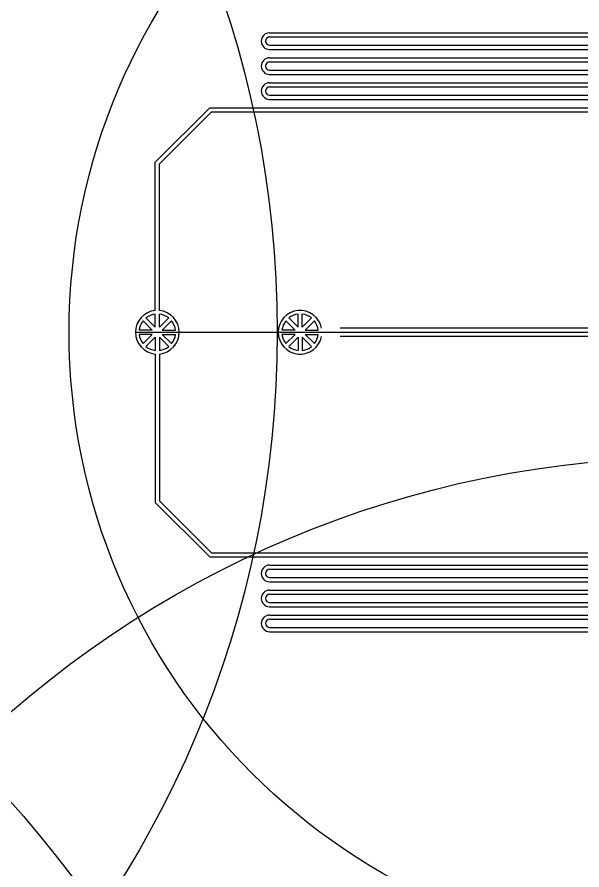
# Model space of a CAD drawing. Header units: millimetres. Extents: x 45556 to 173556, y 25313 to 153313.
# Drawn here: x 110806 to 124373, y 90384 to 110893 of the extents above; entities that cross this region are included whole.
import ezdxf

# ---------------------------------------------------------------- set-up
doc = ezdxf.new("R2010")
doc.units = ezdxf.units.MM
doc.layers.add('CLEAR', color=140, linetype='Continuous')
doc.layers.add('MASK', color=20, linetype='Continuous')

msp = doc.modelspace()

# ---------------------------------------------------------------- linework, layer by layer
msp.add_line((113650, 103313), (140463, 103313))
for centre, radius in [((92056, 103313), 25000), ((127056, 103313), 25000), ((127056, 103313), 15000), ((92056, 75313), 25000), ((127056, 75313), 25000)]:
    msp.add_circle(centre, radius)
at = {"layer": 'CLEAR'}
for p, q in [((116872, 110513), (136233, 110513)), ((116872, 110413), (136192, 110413)), ((116872, 110213), (131875, 110213)), ((116872, 110113), (131875, 110113)), ((116872, 109913), (131875, 109913)), ((116872, 109813), (131875, 109813)), ((116872, 109613), (131875, 109613)), ((116872, 109513), (131875, 109513)), ((116872, 109313), (131875, 109313)), ((116872, 109213), (131875, 109213)), ((116872, 109013), (131875, 109013)), ((116872, 108913), (131875, 108913)), ((115433, 108713), (114125, 107405)), ((115433, 108713), (131875, 108713)), ((115475, 108613), (114225, 107363)), ((115475, 108613), (131875, 108613)), ((114125, 103836), (114125, 107405)), ((114225, 103836), (114225, 107363)), ((132825, 103413), (118570, 103413)), ((132825, 103213), (118570, 103213)), ((114125, 102791), (114125, 99222)), ((114125, 102791), (114125, 99222)), ((114225, 102791), (114225, 99263)), ((114225, 102791), (114225, 99263)), ((115475, 98013), (114225, 99263)), ((115433, 97913), (114125, 99222)), ((115433, 97913), (131875, 97913)), ((115475, 98013), (131875, 98013)), ((116872, 97713), (131875, 97713)), ((116872, 97613), (131875, 97613)), ((116872, 97413), (131875, 97413)), ((116872, 97313), (131875, 97313)), ((116872, 97113), (131875, 97113)), ((116872, 97013), (131875, 97013)), ((116872, 96813), (131875, 96813)), ((116872, 96713), (131875, 96713)), ((116872, 96513), (131875, 96513)), ((116872, 96413), (131875, 96413)), ((116872, 96213), (136192, 96213)), ((116872, 96113), (136233, 96113))]:
    msp.add_line(p, q, dxfattribs=at)
for centre, radius, start, end in [((116872, 110313), 200, 90, 270), ((116872, 110313), 100, 90, 270), ((116872, 109713), 200, 90, 270), ((116872, 109713), 100, 90, 270), ((116872, 109113), 200, 90, 270), ((116872, 109113), 100, 90, 270), ((114175, 103313), 525, 95.465, 264.535), ((114175, 103313), 525, 275.465, 84.535), ((117604, 103313), 525, 10.9806, 349.0194), ((116872, 97513), 200, 90, 270), ((116872, 97513), 100, 90, 270), ((116872, 96913), 200, 90, 270), ((116872, 96913), 100, 90, 270), ((116872, 96313), 200, 90, 270), ((116872, 96313), 100, 90, 270)]:
    msp.add_arc(centre, radius, start, end, dxfattribs=at)
at = {"layer": 'MASK'}
for p, q in [((114054, 103363), (113831, 103587)), ((114125, 103434), (113901, 103657)), ((114125, 103434), (114125, 103750)), ((114225, 103434), (114225, 103750)), ((114225, 103434), (114448, 103657)), ((114295, 103363), (114519, 103587)), ((117484, 103363), (117260, 103587)), ((117554, 103434), (117331, 103657)), ((117554, 103434), (117554, 103750)), ((117654, 103434), (117654, 103750)), ((117654, 103434), (117878, 103657)), ((117725, 103363), (117948, 103587)), ((114054, 103363), (113738, 103363)), ((114295, 103363), (114611, 103363)), ((117484, 103363), (117168, 103363)), ((117725, 103363), (118041, 103363)), ((114054, 103263), (113738, 103263)), ((114054, 103263), (113831, 103040)), ((114125, 103193), (113901, 102969)), ((114125, 103193), (114125, 102877)), ((114225, 103193), (114448, 102969)), ((114225, 103193), (114225, 102877)), ((114295, 103263), (114519, 103040)), ((114295, 103263), (114611, 103263)), ((117484, 103263), (117168, 103263)), ((117484, 103263), (117260, 103040)), ((117554, 103193), (117331, 102969)), ((117554, 103193), (117554, 102877)), ((117654, 103193), (117878, 102969)), ((117654, 103193), (117654, 102877)), ((117725, 103263), (117948, 103040)), ((117725, 103263), (118041, 103263))]:
    msp.add_line(p, q, dxfattribs=at)
for centre, start, end in [((114175, 103313), 141.5242, 173.4758), ((114175, 103313), 96.5242, 128.4758), ((114175, 103313), 51.5242, 83.4758), ((114175, 103313), 6.5242, 38.4758), ((117604, 103313), 141.5242, 173.4758), ((117604, 103313), 96.5242, 128.4758), ((117604, 103313), 51.5242, 83.4758), ((117604, 103313), 6.5242, 38.4758), ((114175, 103313), 186.5242, 218.4758), ((114175, 103313), 321.5242, 353.4758), ((117604, 103313), 186.5242, 218.4758), ((117604, 103313), 321.5242, 353.4758), ((114175, 103313), 231.5242, 263.4758), ((114175, 103313), 276.5242, 308.4758), ((117604, 103313), 231.5242, 263.4758), ((117604, 103313), 276.5242, 308.4758)]:
    msp.add_arc(centre, 439, start, end, dxfattribs=at)

doc.saveas('drawing.dxf')
